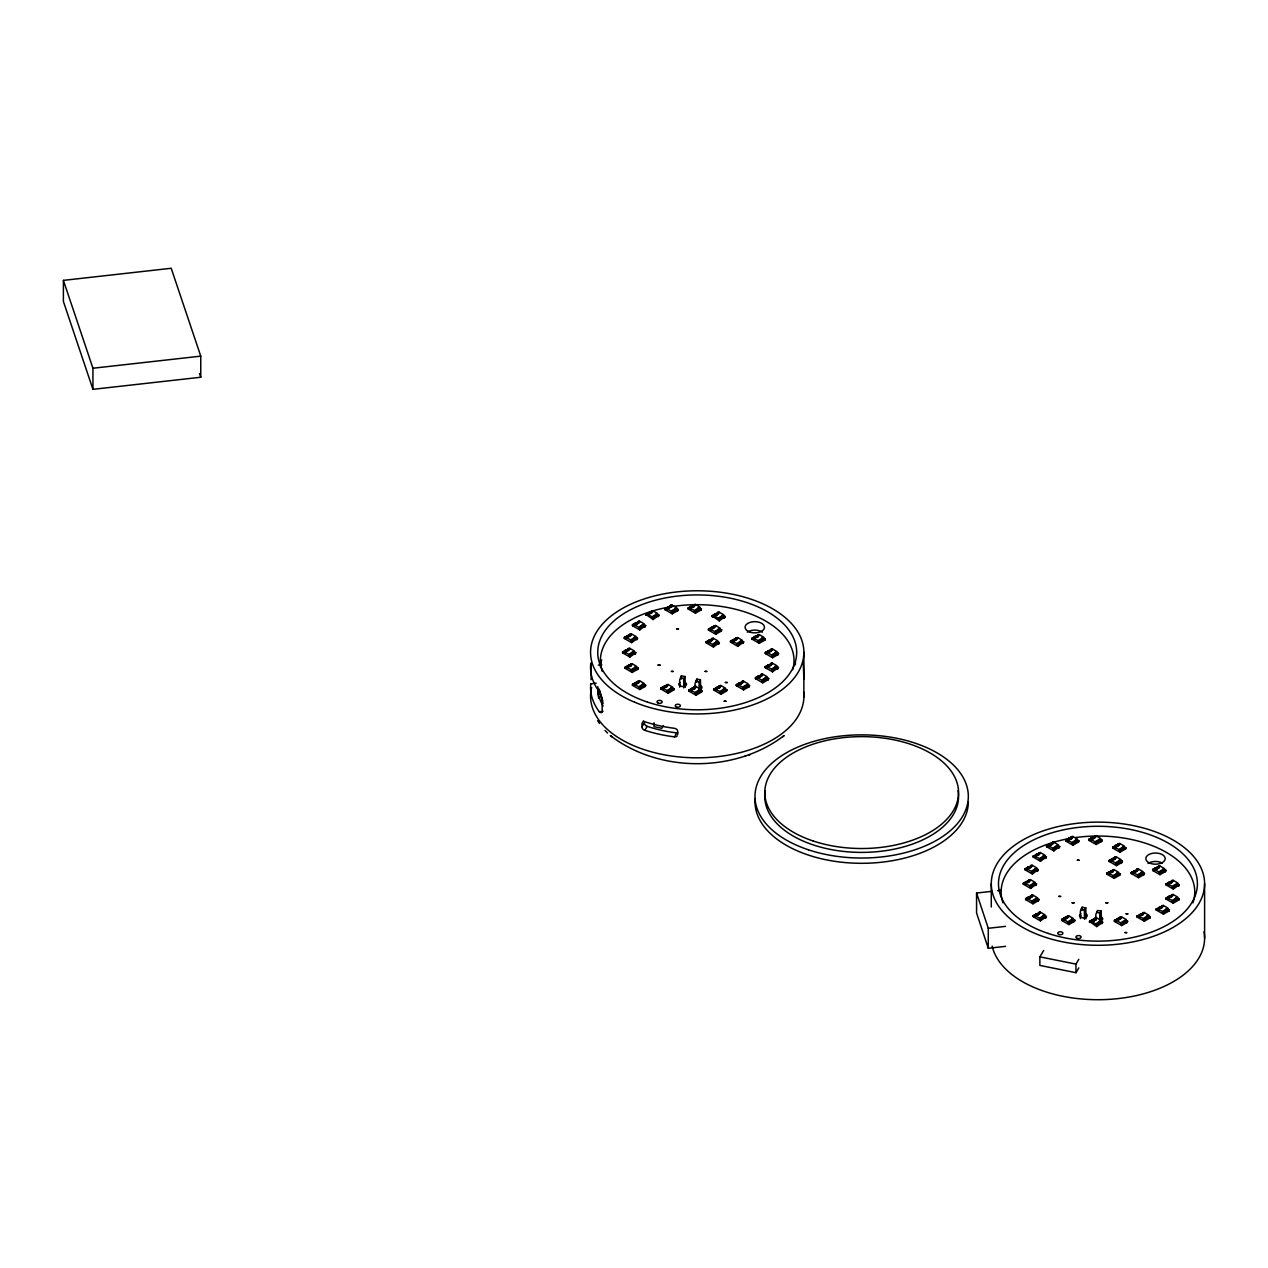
<?xml version="1.0" encoding="UTF-8"?>
<svg xmlns="http://www.w3.org/2000/svg" width="1268" height="1268" viewBox="0 0 1268 1268"><rect width="100%" height="100%" fill="white"/><g stroke="black" fill="none" stroke-linecap="round" stroke-linejoin="round"><path stroke-width="1.5" d="M795.321 664.828L795.48 662.641M803.864 697.083L803.88 652.354M803.801 677.381L803.754 679.299M625.092 650.944L622.889 651.609L625.599 652.481L625.33 650.326L625.076 651.99L623.301 652.893L625.615 651.229M627.359 636.821L627.343 638.073L624.633 637.218L627.074 635.918L627.359 636.821L625.045 638.486L624.332 637.471L624.332 638.422L631.638 642.638L637.582 638.264L636.267 637.519M627.406 666.35L625.203 667.016L627.914 667.887L627.644 665.732L627.391 667.396L625.631 668.299L627.945 666.635M635.49 624.094L635.458 625.346L632.748 624.49L635.189 623.19L633.16 625.758L634.951 623.808M635.49 683.706L635.458 684.958L632.748 684.102L635.189 682.802L633.16 685.37L634.951 683.436M648.82 613.712L648.804 614.964L646.094 614.108L648.534 612.809L647.235 615.091M663.909 687.399L663.893 688.651L661.183 687.779L663.608 686.495L662.324 688.778M665.652 609.686L667.951 609.274L667.681 607.118L667.428 608.783L665.652 609.686L667.967 608.022M691.171 607.34L691.155 608.608L688.445 607.737L690.886 606.437L688.857 609.005L690.759 607.53M691.219 689.126L689.015 689.792L691.726 690.664L691.456 688.492L691.203 690.172L692.265 688.064L694.515 688.239L694.658 686.638L696.037 687.414L690.093 690.584M708.622 640.895L706.419 641.56L709.129 642.432L708.86 640.277L708.606 641.941L706.847 642.844L709.161 641.18M711.475 628.452L711.459 629.705L708.749 628.833L711.189 627.549L709.161 630.117L710.952 628.167M712.648 616.708L714.93 616.311L714.661 614.14L714.407 615.82L712.648 616.708L714.962 615.043M716.166 688.112L713.963 688.793L716.674 689.649L716.404 687.494L716.151 689.174L714.375 690.061L716.705 688.397M733.522 640.499L733.506 641.766L730.796 640.895L733.221 639.595L733.522 640.499L731.208 642.163L730.495 641.164L730.495 642.115L737.802 646.331L743.745 641.957L742.43 641.196M739.323 684.038L739.307 685.306L736.597 684.435L739.022 683.135L737.009 685.703L738.8 683.769M754.967 638.739L754.698 636.584L754.967 638.739L752.257 637.883L754.46 637.218M757.931 676.732L755.728 677.397L758.438 678.269L758.169 676.113L757.915 677.778L756.156 678.681L758.47 677.017M765.92 667.681L768.218 667.269L767.933 665.114L767.679 666.778L765.92 667.681L768.234 666.017M766.015 653.559L768.313 653.147L768.028 650.991L767.79 652.655L766.015 653.559L768.329 651.895M1026.351 882.576L1026.319 883.828L1023.609 882.972L1026.05 881.672L1026.351 882.576L1024.021 884.24L1023.324 883.225L1023.324 884.176L1030.63 888.408L1036.558 884.018L1035.243 883.273M1028.079 868.184L1028.063 869.436L1025.352 868.564L1027.793 867.264L1028.079 868.184L1025.764 869.832L1025.051 868.834L1025.051 869.785L1032.358 874.001L1038.302 869.626L1036.986 868.865M1028.665 897.982L1028.649 899.234L1025.923 898.378L1028.364 897.078L1026.351 899.646L1028.142 897.696M1035.671 855.171L1033.468 855.837L1036.178 856.708L1035.908 854.537L1035.655 856.217L1033.895 857.105L1036.21 855.456M1035.671 914.783L1033.468 915.448L1036.178 916.32L1035.908 914.165L1035.655 915.829L1033.895 916.732L1036.21 915.068M1047.225 846.723L1049.524 846.327L1049.254 844.155L1049.001 845.835L1047.225 846.723L1049.555 845.059M1064.106 918.476L1061.902 919.141L1064.613 919.997L1064.343 917.842L1064.09 919.522L1062.315 920.41L1064.629 918.745M1066.372 841.033L1068.67 840.621L1068.401 838.465L1068.147 840.145L1066.372 841.033L1068.686 839.368M1091.891 838.703L1091.875 839.955L1089.164 839.099L1091.605 837.799L1089.577 840.367L1091.368 838.417M1092.477 920.758L1092.461 922.01L1089.735 921.154L1092.176 919.855L1090.892 922.153M1109.88 872.527L1109.865 873.779L1107.138 872.923L1109.579 871.623L1107.566 874.191L1109.468 872.701M1112.195 859.799L1112.179 861.051L1109.468 860.195L1111.909 858.896L1109.88 861.463L1111.782 859.973M1113.367 848.07L1115.666 847.658L1115.38 845.502L1115.127 847.167L1113.367 848.07L1115.681 846.406M1115.111 921.424L1117.393 921.012L1117.124 918.856L1116.87 920.52L1115.111 921.424L1117.425 919.76M1133.719 871.576L1131.516 872.257L1134.226 873.113L1133.957 870.957L1133.703 872.622L1131.928 873.525L1134.242 871.861M1139.52 915.116L1137.317 915.797L1140.027 916.653L1139.758 914.497L1139.504 916.162L1137.729 917.065L1140.043 915.401M1155.703 868.849L1155.687 870.102L1152.977 869.23L1155.417 867.946L1153.389 870.514C1156.511 870.086 1162.645 864.396 1158.08 867.566L1155.148 869.055L1156.21 867.502L1158.461 867.677L1158.619 866.076L1158.461 867.677M1156.876 910.028L1159.174 909.616L1158.889 907.46L1158.635 909.14L1156.876 910.028L1159.19 908.364M1166.639 899.028L1168.938 898.632L1168.668 896.46L1168.414 898.14L1166.639 899.028L1168.953 897.364M1166.734 884.905L1169.033 884.509L1168.763 882.338L1168.51 884.018L1166.734 884.905L1169.048 883.241M626.82 637.582L626.836 636.536M628.04 650.278L628.548 648.804L628.706 650.452L625.916 651.023L627.486 651.197L628.548 648.804L626.44 650.151M630.37 665.684L630.862 664.21L631.036 665.859L629.816 666.603L630.862 664.21L629.324 666.302M648.297 613.427L648.281 614.473L648.249 612.983L651.578 612.555L651.736 610.938L653.099 611.731L647.171 614.901M663.386 687.113L663.497 687.573M690.632 608.117L690.648 607.071M693.596 606.405L694.087 604.931L694.262 606.579L691.472 607.15L693.612 605.359L692.55 607.023M694.182 688.461L694.674 686.987L694.848 688.635L692.059 689.206L694.198 687.414L692.566 688.334M711.586 640.229L712.077 638.755L712.251 640.403L709.462 640.99L711.522 639.896C715.247 636.52 711.903 642.448 707.496 642.353M713.9 627.501L714.391 626.027L714.566 627.676L711.776 628.262L712.854 628.12M719.115 687.446L719.622 685.988L719.796 687.636L717.006 688.207L719.146 686.4L718.084 688.064M732.983 641.275L732.999 640.229M757.408 636.536L757.899 635.078L758.074 636.726L756.853 637.471L757.899 635.078L756.362 637.17M760.895 676.066L761.386 674.592L761.561 676.24L758.771 676.827L760.911 675.02L759.849 676.684M1025.812 882.29L1025.923 882.75M1027.555 867.898L1027.666 868.358M1038.635 854.505L1039.126 853.031L1039.3 854.68L1036.511 855.25L1037.589 855.123M1038.635 914.117L1039.126 912.643L1039.3 914.291L1036.511 914.878L1037.589 914.735M1051.965 844.123L1052.472 842.649L1052.646 844.298L1049.841 844.868L1051.41 845.043L1052.472 842.649L1051.965 844.123L1048.985 845.265L1049.016 846.438L1046.528 846.675L1050.062 843.727L1052.313 843.902L1052.456 842.301L1053.835 843.077L1047.891 846.247M1071.111 838.417L1071.619 836.959L1071.777 838.608L1068.987 839.178L1071.127 837.371L1069.51 838.306M1091.922 921.519L1091.954 920.473M1109.326 873.303L1109.357 872.241M1111.656 860.576L1111.671 859.514M1136.667 870.91L1137.158 869.436L1137.333 871.1L1136.112 871.829L1137.158 869.436L1136.667 870.91L1134.543 871.671L1136.699 870.323M1142.468 914.45L1142.959 912.992L1143.134 914.64L1140.344 915.211L1141.216 913.99C1144.243 912.485 1141.216 916.273 1139.472 915.607L1140.55 914.054L1142.801 914.244L1142.959 912.627L1144.322 913.42L1138.395 916.59M1155.164 869.61L1155.18 868.564M681.328 679.141L681.391 675.876L685.037 676.494L685.306 687.414M696.75 682.39L696.814 679.109L700.459 679.727L700.713 690.664M1082.048 910.503L1082.111 907.238L1085.773 907.84L1086.026 918.777M1081.049 915.924L1081.129 915.829M735.979 638.961L736.439 638.089L736.613 639.738L733.823 640.308L735.392 640.483L736.439 638.089L734.346 639.437M741.78 682.501L742.24 681.629L742.414 683.278L739.624 683.848L741.194 684.023L742.24 681.629L740.147 682.976M1028.808 881.038L1029.267 880.166L1029.442 881.815L1026.636 882.385L1029.267 880.166L1028.205 882.56M1094.363 837.165L1094.823 836.294L1094.981 837.942L1092.192 838.513L1093.761 838.687L1094.823 836.294L1092.715 837.625M591.094 679.696L591.237 663.196M625.599 652.481L625.203 651.403L622.588 651.879L622.588 652.83L625.092 652.608L625.045 650.484L628.373 650.056L628.532 648.455L629.895 649.248L623.967 652.402M629.229 636.805L630.275 634.048L631.638 634.84L625.71 638.01M638.248 622.937L638.39 621.32L636.837 623.935L634.919 624.3L635.997 622.746L638.248 622.937L638.39 621.32L639.769 622.112L633.826 625.283M638.248 682.549L638.39 680.932L636.837 683.547L634.919 683.912L635.997 682.358L638.248 682.549L638.39 680.932L639.769 681.724L633.826 684.894M666.667 686.226L666.825 684.625L665.256 687.224L663.338 687.605L664.416 686.051L666.667 686.226L666.825 684.625L668.188 685.417L662.197 688.619M711.919 640.007L712.061 638.406L711.919 640.007L708.59 640.435L708.622 642.559L706.133 642.781L706.133 641.83L708.875 641.291L708.59 640.435M711.982 627.105L710.904 628.659L711.982 627.105L714.233 627.28L714.391 625.679L715.754 626.471L709.763 629.673M714.391 614.314L714.676 615.17L711.934 616.66L714.423 616.422L714.391 614.314L717.72 613.886L717.862 612.285C722.031 613.046 713.298 617.785 711.934 615.709L719.241 620.876L725.185 616.502L723.854 615.741M742.081 682.881L742.24 681.265L740.67 683.88L738.753 684.245L739.83 682.707L742.081 682.881L742.24 681.265L743.603 682.057L737.659 685.227M757.899 635.664L757.899 634.713L756.33 637.329L757.899 634.713L759.263 635.506L753.335 638.676M771.087 650.738L771.245 649.121L769.676 651.736L767.758 652.101L768.836 650.547L771.087 650.738L771.245 649.121L772.608 649.913L766.617 653.115M767.663 665.288L767.964 666.128L765.206 666.667L765.206 667.618L767.711 667.396L767.663 665.288L770.992 664.844L771.15 663.243L772.513 664.036L766.569 667.19M1030.995 866.345L1030.995 865.41L1029.442 868.009L1030.995 865.41L1032.358 866.187L1026.383 869.404M1031.423 896.825L1031.581 895.208L1030.012 897.823L1028.094 898.188L1029.172 896.635L1031.423 896.825L1031.581 895.208L1032.945 896L1026.953 899.202M1035.639 854.711L1035.924 855.567L1033.182 856.106L1033.182 857.057L1035.671 856.819L1035.639 854.711L1038.967 854.283L1039.11 852.682L1040.489 853.459L1034.498 856.677M1035.639 914.339L1035.924 915.179L1033.182 915.718L1033.182 916.669L1035.671 916.447L1035.639 914.339L1038.967 913.895L1039.11 912.294L1040.489 913.087L1034.498 916.288M1094.649 837.546L1094.807 835.929L1093.254 838.544L1091.336 838.909L1092.398 837.355L1094.649 837.546L1094.807 835.929L1096.17 836.721L1090.242 839.891M1095.235 919.601L1095.393 917.984L1093.824 920.6L1091.907 920.964L1092.984 919.411L1095.235 919.601L1095.393 917.984C1099.625 918.761 1090.781 923.484 1089.45 921.408L1096.757 926.591L1102.7 922.201L1101.385 921.456M1114.952 858.642L1115.111 857.025L1113.558 859.641L1111.64 860.005L1112.702 858.452L1114.952 858.642L1115.111 857.025L1116.474 857.818L1110.546 860.988M1120.183 918.587L1120.326 916.986L1118.772 919.585L1116.854 919.966L1117.932 918.412L1120.183 918.587L1120.326 916.986L1121.705 917.778L1115.713 920.98M1161.948 907.206L1162.106 905.59L1160.537 908.205L1158.619 908.57L1159.697 907.016L1161.948 907.206L1162.106 905.59L1163.469 906.382L1157.525 909.552M1169.556 881.91L1168.478 883.447L1169.556 881.91L1171.806 882.084L1171.965 880.467L1173.328 881.26L1167.4 884.43M590.761 683.515L590.745 683.769A106.655 61.577 0 0 0 599.32 711.808L602.95 711.411M680.266 684.815L680.187 685.56M590.809 663.18L590.729 663.83A106.655 61.577 0 0 0 599.32 691.821M627.089 636.932L624.332 638.422L626.836 638.2L626.788 636.092L627.866 635.474L630.45 636.061L630.275 634.412L627.66 636.631L630.275 634.048L630.117 635.664L628.183 635.744M625.045 650.484L625.092 652.608L623.523 651.752L622.588 652.83L629.911 657.046L635.839 652.671L634.523 651.91M635.205 624.221L632.463 624.744L632.463 625.695L634.951 625.473L634.903 623.365M627.66 666.746L627.406 668.014L624.918 668.236L628.452 665.288L630.703 665.462L630.846 663.861L632.225 664.654L626.281 667.808M648.297 615.091L646.728 614.235L645.792 615.313L648.297 615.091L648.55 613.823L645.792 614.362L653.115 619.529L659.043 615.154L657.727 614.409M635.205 683.832L632.463 684.371L632.463 685.322L634.951 685.085L634.903 682.976M667.697 608.133L667.443 609.401L664.939 609.623L668.474 606.675L670.724 606.849L670.883 605.248L672.246 606.041L666.318 609.195M663.639 687.51L660.882 688.048L660.882 689L663.386 688.778L663.338 686.654M690.901 607.467L688.144 608.006L688.144 608.957L690.648 608.719L690.6 606.611L693.929 606.183L694.087 604.582L695.45 605.359L689.459 608.577M691.472 689.523L691.219 690.775L688.73 691.012L692.265 688.064M711.205 628.563L708.447 629.102L708.447 630.053L710.952 629.831L710.904 627.708M708.875 641.291L708.622 642.559L707.068 641.703L706.133 642.781L713.44 646.997L719.384 642.622L718.053 641.862M716.42 688.524L713.678 689.047L713.678 689.998L716.166 689.776L716.119 687.668L719.463 687.24L719.606 685.623L720.985 686.416L715.041 689.586M733.253 640.625L730.495 642.115L732.999 641.877L732.952 639.769L736.28 639.341L736.439 637.725L737.802 638.517L731.858 641.687M739.054 684.165L736.296 684.704L736.296 685.655L738.8 685.417L738.753 683.309M754.714 637.614L754.46 638.866L751.956 639.088L755.49 636.14L757.741 636.33M758.185 677.128L755.443 677.667L755.443 678.618L757.931 678.396L757.899 676.272L761.228 675.844L761.371 674.243L762.75 675.036L756.806 678.19M768.059 652.006L765.301 652.544L765.301 653.495L767.806 653.274L767.758 651.166M767.964 666.128L767.711 667.396L766.141 666.54L765.206 667.618L772.513 671.834L778.457 667.459L777.141 666.714M1027.809 868.295L1027.555 869.547L1025.051 869.785L1028.586 866.837L1030.836 867.011M1026.066 882.702L1023.324 884.176L1025.812 883.955L1025.764 881.846L1029.109 881.418L1029.251 879.802L1030.63 880.594L1024.687 883.764M1035.924 855.567L1035.671 856.819L1034.117 855.979L1033.182 857.057L1040.489 861.273L1046.433 856.899L1045.101 856.138M1028.396 898.109L1025.638 898.647L1025.638 899.583L1028.142 899.361L1028.094 897.253M1049.27 845.185L1049.016 846.438L1047.447 845.597L1046.528 846.675L1053.835 850.891L1059.763 846.517L1058.447 845.756M1035.924 915.179L1035.671 916.447L1034.117 915.591L1033.182 916.669L1040.489 920.885L1046.433 916.51L1045.101 915.765M1068.417 839.495L1068.163 840.747L1065.659 840.969L1069.193 838.021L1071.444 838.211L1071.603 836.595L1072.966 837.387L1066.99 840.589M1064.359 918.872L1064.106 920.124L1061.601 920.362L1065.136 917.398L1067.719 917.984L1067.545 916.336L1064.93 918.555L1066.499 918.729L1067.545 915.971L1068.908 916.764L1062.98 919.934M1091.621 838.814L1088.863 839.353L1088.863 840.304L1091.368 840.082L1091.32 837.974M1092.208 920.885L1089.45 922.359L1091.954 922.137L1091.907 920.029M1111.925 859.926L1109.167 860.465L1109.167 861.4L1111.671 861.178L1111.624 859.07M1109.611 872.653L1106.853 873.192L1106.853 874.127L1109.357 873.906L1109.31 871.798L1112.638 871.37L1112.797 869.753L1114.16 870.545L1108.169 873.747M1115.412 846.533L1115.158 847.785L1112.654 848.007L1116.189 845.059L1118.439 845.249L1118.598 843.632L1119.961 844.425L1114.017 847.595M1117.14 919.871L1114.398 920.41L1114.398 921.36L1116.886 921.139L1116.854 919.015M1132.53 873.081L1138.521 869.88L1137.158 869.087L1137 870.704L1133.671 871.132L1133.719 873.24L1131.215 873.462L1131.215 872.511L1133.972 871.972L1134.226 873.113M1139.774 915.512L1137.016 916.051L1137.016 917.002L1139.52 916.78L1139.472 914.672M1155.433 868.96L1152.675 869.499L1152.675 870.45L1155.18 870.228L1155.132 868.105M1158.92 908.49L1156.162 909.029L1156.162 909.964L1158.667 909.742L1158.619 907.634M1168.779 883.368L1166.021 883.907L1166.021 884.858L1168.525 884.62L1168.478 882.512M1168.684 897.49L1168.43 898.743L1165.926 898.98L1169.461 896.016L1171.711 896.207L1171.87 894.59L1173.233 895.382L1167.242 898.584M627.391 667.396L628.452 665.288M667.428 608.783L668.474 606.675M708.606 641.941L709.129 642.432M714.407 615.82L711.934 615.709M716.151 689.174L716.674 689.649M757.915 677.778L758.438 678.269M1035.655 856.217L1036.178 856.708M1049.001 845.835L1050.062 843.727M1035.655 915.829L1036.178 916.32M1064.09 919.522L1065.136 917.398M1139.504 916.162L1140.027 916.653M628.373 650.056L628.532 648.455L626.978 651.055M714.233 627.28L714.391 625.679L712.822 628.278M717.72 613.886L717.862 612.285L716.309 614.885L714.391 615.249L715.469 613.712M770.992 664.844L771.15 663.243L769.581 665.843L767.663 666.223L768.741 664.67M1038.967 854.283L1039.11 852.682L1037.557 855.282M1038.967 913.895L1039.11 912.294L1037.557 914.894M1171.806 882.084L1171.965 880.467L1170.396 883.083M637.582 638.264L635.918 639.579M635.839 652.671L634.174 653.971M645.697 625.536L640.261 628.12C635.236 630.402 643.684 622.857 645.697 625.536L639.769 629.911L632.463 625.695L633.382 624.617L634.951 625.473M636.837 667.317L638.169 668.077L637.82 669.219L632.225 672.452L624.918 668.236L625.853 667.158L627.406 668.014L627.375 665.89M659.043 615.154L657.379 616.47M644.382 684.403L645.697 685.164L645.364 686.305L639.769 689.538L632.463 685.322L633.382 684.245L634.951 685.085M676.874 608.719L678.19 609.464L677.841 610.605L672.246 613.839L664.939 609.623L665.874 608.545L667.443 609.401L667.396 607.277M672.817 688.096L674.132 688.841L673.784 689.982L668.188 693.216L660.882 689L661.817 687.922L663.386 688.778M700.079 608.038L701.394 608.798L701.045 609.94L695.45 613.173L688.144 608.957L689.079 607.879L690.648 608.719M700.649 690.093L701.981 690.854L701.632 691.995L696.037 695.229L688.73 691.012L689.665 689.935L691.219 690.775L691.187 688.667M725.185 616.502L723.505 617.801M720.382 629.15L721.698 629.895L721.349 631.036L715.754 634.269L708.447 630.053L709.383 628.976L710.952 629.831M719.384 642.622L717.704 643.922M725.597 689.095L726.913 689.84L726.58 690.997L720.985 694.23L713.678 689.998L714.597 688.92L716.166 689.776M743.745 641.957L742.081 643.256M738.8 685.417L737.231 684.577L736.296 685.655L743.603 689.871L749.198 686.638L749.546 685.497L748.231 684.736M763.891 638.184L765.206 638.945L764.858 640.086L759.263 643.32L751.956 639.088L752.891 638.01L754.46 638.866L754.412 636.758M767.362 677.698L768.693 678.459L768.345 679.6L762.75 682.834L755.443 678.618L756.378 677.54L757.931 678.396M777.236 652.592L778.552 653.337L778.203 654.494L772.608 657.712L765.301 653.495L766.237 652.418L767.806 653.274M778.457 667.459L776.793 668.759M1038.302 869.626L1036.638 870.926M1036.558 884.018L1034.894 885.333M1046.433 856.899L1044.753 858.198M1037.573 898.679L1038.888 899.424L1038.54 900.581L1032.945 903.815L1025.638 899.583L1026.573 898.505L1028.142 899.361M1059.763 846.517L1058.098 847.816M1046.433 916.51L1044.753 917.81M1077.594 840.066L1078.909 840.827L1078.561 841.968L1072.966 845.201L1065.659 840.969L1066.594 839.907L1068.163 840.747L1068.116 838.639M1073.536 919.443L1074.852 920.203L1074.503 921.345L1068.908 924.578L1061.601 920.362L1062.536 919.284L1064.106 920.124L1064.058 918.016M1091.368 840.082L1089.798 839.226L1088.863 840.304L1096.17 844.52L1101.765 841.302L1102.114 840.145L1100.798 839.4M1102.7 922.201L1101.036 923.516M1124.589 847.103L1125.905 847.848L1125.556 849.005L1119.961 852.223L1112.654 848.007L1113.589 846.929L1115.158 847.785L1115.111 845.677M1121.102 860.496L1122.418 861.241L1122.069 862.399L1116.474 865.632L1109.167 861.4L1110.102 860.322L1111.671 861.178M1118.788 873.224L1120.104 873.969L1119.755 875.126L1114.16 878.359L1106.853 874.127L1107.788 873.05L1109.357 873.906M1116.886 921.139L1115.333 920.283L1114.398 921.36L1121.705 925.577L1127.3 922.343L1127.648 921.202L1126.317 920.441M1143.15 872.558L1144.465 873.303L1144.116 874.46L1138.521 877.678L1131.215 873.462L1132.15 872.384L1133.719 873.24L1133.671 871.132M1148.951 916.098L1150.266 916.843L1149.918 918L1144.322 921.218L1137.016 917.002L1137.951 915.924L1139.52 916.78M1164.61 869.547L1165.926 870.292L1165.577 871.433L1159.982 874.666L1152.675 870.45L1153.611 869.372L1155.18 870.228M1168.097 909.061L1169.413 909.806L1169.064 910.963L1163.469 914.196L1156.162 909.964L1157.098 908.887L1158.667 909.742M1168.525 884.62L1166.956 883.78L1166.021 884.858L1173.328 889.074L1179.272 884.699C1177.053 881.815 1168.969 889.692 1173.819 887.267L1179.272 884.699M1177.861 898.061L1179.177 898.822L1178.828 899.963L1173.233 903.196L1165.926 898.98L1166.861 897.903L1168.43 898.743L1168.383 896.635M629.942 635.49L630.275 634.412L630.45 636.061M681.391 675.876L679.68 679.917L679.68 687.177M696.814 679.109L695.102 683.151L695.102 688.603M1082.111 907.238L1080.399 911.264L1080.399 918.539M1101.448 922.01L1101.179 911.09L1097.533 910.472L1095.821 914.513L1095.821 919.966M624.918 638.137L625.267 637.344L626.836 638.2M731.081 641.814L731.43 641.037L732.999 641.877M1025.638 869.483L1025.986 868.707L1027.555 869.547L1027.508 867.439M1023.91 883.891L1024.243 883.099L1025.812 883.955M1090.036 922.074L1090.385 921.281L1091.954 922.137M644.033 626.852L644.556 625.806L645.364 626.693L642.274 624.522M636.488 669.377L638.169 668.077M676.526 610.764L678.19 609.464M644.033 686.464L645.697 685.164M699.73 610.098L701.394 608.798M672.468 690.141L674.132 688.841M720.034 631.195L721.698 629.895M700.301 692.154L701.981 690.854M725.248 691.155L726.913 689.84M763.542 640.245L765.206 638.945M747.882 686.796L749.546 685.497M776.888 654.637L778.552 653.337M767.013 679.759L768.693 678.459M1037.224 900.74L1038.888 899.424M1077.245 842.126L1078.909 840.827M1100.45 841.461L1102.114 840.145M1073.188 921.503L1074.852 920.203M1124.24 849.164L1125.905 847.848M1120.754 862.557L1122.418 861.241M1118.439 875.285L1120.104 873.969M1142.801 874.619L1144.465 873.303M1125.968 922.502L1127.648 921.202M1164.262 871.591L1165.926 870.292M1148.602 918.159L1150.266 916.843M1177.607 885.999L1178.115 884.953L1178.923 885.841M1167.749 911.121L1169.413 909.806M1177.512 900.121L1179.177 898.822M650.69 613.68L651.752 611.303L649.121 613.522L651.245 612.761L651.752 611.303L651.91 612.951L649.644 612.634M693.041 607.324L694.087 604.931L694.262 606.579M716.832 615.028L717.878 612.634L715.263 614.853L716.119 613.633M713.345 628.421L714.391 626.027L712.299 627.375M711.031 641.148L712.077 638.755L709.969 640.102M693.628 689.38L694.674 686.987L694.214 687.858A3.867 2.235 0 0 1 695.641 685.766M718.56 688.381L719.622 685.988L719.796 687.636M770.199 651.863L771.245 649.47L768.63 651.704L769.486 650.484M760.34 676.985L761.386 674.592L761.561 676.24M770.104 665.985L771.15 663.592L768.535 665.827L769.391 664.606M1029.949 868.152L1031.011 865.759L1028.38 867.978L1030.504 867.233L1031.011 865.759L1031.169 867.407L1028.903 867.106M1038.08 855.425L1039.126 853.031L1037.018 854.378M1070.557 839.353L1071.619 836.959L1071.777 838.608M1038.08 915.036L1039.126 912.643L1037.018 913.99M1114.065 859.783L1115.127 857.39L1112.496 859.609L1113.367 858.388M1141.913 915.369L1142.959 912.992L1143.134 914.64M1170.824 897.348L1171.87 894.954L1169.255 897.173L1171.378 896.428L1171.87 894.954L1172.044 896.603L1169.778 896.302M636.298 623.016L635.791 623.904L637.344 624.078L638.406 621.685L636.298 623.016L638.581 623.333L638.406 621.685L638.581 623.333M628.754 665.557L628.246 666.429L630.386 664.638L631.036 665.859L629.102 665.224M668.791 606.944L668.268 607.832L669.837 607.99L670.883 605.597L668.791 606.944L671.057 607.245L670.883 605.597L670.392 607.071L668.268 607.832L669.139 606.611M636.298 682.644L635.791 683.515L637.344 683.69L638.406 681.296L636.298 682.644L638.581 682.945L638.406 681.296L638.581 682.945M664.717 686.321L664.21 687.208L665.779 687.367L666.825 684.974L664.717 686.321L667 686.622L666.825 684.974L667 686.622M756.156 636.076L755.284 637.297L757.44 635.95M1029.473 896.904L1028.966 897.792L1030.535 897.966L1031.581 895.573L1029.473 896.904L1031.756 897.221L1031.581 895.573L1031.756 897.221M1116.49 845.328L1115.983 846.216L1117.552 846.39L1118.598 843.997L1116.49 845.328L1118.772 845.645L1118.598 843.997L1118.107 845.455L1115.983 846.216L1116.839 844.995M1110.689 871.465L1110.182 872.336L1111.751 872.511L1112.797 870.117L1110.689 871.465L1112.971 871.766L1112.797 870.117L1112.971 871.766M1093.285 919.68L1092.778 920.568L1094.347 920.742L1095.393 918.349L1093.285 919.68L1095.568 919.997L1095.393 918.349L1095.568 919.997M1118.233 918.682L1117.726 919.569L1119.295 919.728L1120.341 917.335L1118.233 918.682L1120.516 918.983L1120.341 917.335L1120.516 918.983M1156.527 867.772L1156.004 868.659L1157.573 868.818L1158.635 866.424L1156.527 867.772L1158.793 868.073L1158.635 866.424L1158.793 868.073M1169.873 882.179L1169.35 883.051L1170.919 883.225L1171.965 880.832L1169.873 882.179L1172.139 882.48L1171.965 880.832L1171.474 882.306L1169.35 883.051L1170.221 881.831M1159.998 907.302L1159.491 908.173L1161.06 908.348L1162.106 905.954L1159.998 907.302L1162.28 907.603L1162.106 905.954L1162.28 907.603M643.589 720.763L641.973 723.442L641.973 726.738L644.398 722.728M641.973 727.23A3.265 2.377 45.8 0 0 644.81 730.368L647.219 726.358A99.459 57.425 0 0 0 676.874 732.92A3.249 2.615 16.9 0 0 677.73 732.888M644.81 730.336A106.655 61.577 0 0 0 674.481 736.866L676.874 732.92M1078.814 967.912L1075.946 972.683L1039.855 965.408L1039.855 956.849L1043.691 950.493M1075.946 972.683L1075.946 964.108L1078.814 959.337M683.785 687.906L683.642 678.649L685.037 676.494M699.175 689.301L699.064 681.899L700.459 679.727M1084.505 919.268L1084.362 910.012L1085.773 907.84M1099.895 920.647L1099.784 913.245L1101.179 911.09M663.418 725.692L661.737 728.276L654.034 726.675L654.034 722.776M634.919 624.3L635.997 622.746M628.706 636.663L626.788 637.027L627.866 635.474M651.578 612.555L648.265 613.918L649.327 612.365M625.061 651.435L626.123 649.882M634.919 683.912L635.997 682.358M692.518 607.182L694.087 604.582L693.929 606.183L690.6 607.546L691.678 606.009M663.338 687.605L664.416 686.051M708.59 641.386L709.668 639.833M736.439 638.676L736.439 637.725L734.869 640.34L732.952 640.705L734.029 639.167M717.212 687.05L716.135 688.603L716.119 687.668M754.428 637.693L755.49 636.14M738.753 684.245L739.83 682.707M767.758 652.101L768.836 650.547M759.817 676.843L761.371 674.243L761.228 675.844L757.899 677.223L758.977 675.67M1035.639 855.646L1036.717 854.109M1027.524 868.374L1028.586 866.837M1026.858 881.228L1025.78 882.782L1025.764 881.846M1069.193 838.021L1068.131 839.575L1071.444 838.211L1071.603 836.595L1070.049 839.21M1028.094 898.188L1029.172 896.635M1035.639 915.274L1036.717 913.721M1091.336 838.909L1092.398 837.355M1115.111 846.612L1116.189 845.059M1111.64 860.005L1112.702 858.452M1112.797 870.704L1112.797 869.753L1111.228 872.368L1109.31 872.733L1110.388 871.179M1091.907 920.964L1092.984 919.411M1133.671 872.067L1134.749 870.514M1116.854 919.966L1117.932 918.412M1155.148 869.055L1156.21 867.502M1139.472 915.607L1140.55 914.054M1158.619 908.57L1159.697 907.016M1168.383 897.57L1169.461 896.016M636.647 622.683L635.791 623.904L636.869 623.761M627.66 636.631L628.532 635.411M649.121 613.522L649.993 612.301M626.788 649.818L625.916 651.023L626.994 650.896M636.647 682.295L635.791 683.515L636.869 683.389M665.066 685.988L664.21 687.208L665.288 687.066M711.776 628.262L712.648 627.042M709.462 640.99L710.318 639.769M692.059 689.206L692.914 688.001M734.679 639.088L733.823 640.308L734.901 640.181M740.48 682.628L739.624 683.848L740.702 683.721M1036.511 855.25L1037.367 854.046M1028.38 867.978L1029.251 866.773M1052.012 843.521L1049.841 844.868L1052.313 843.902L1052.456 842.301L1050.903 844.9M1068.987 839.178L1069.859 837.958M1029.822 896.571L1028.966 897.792L1030.044 897.649M1036.511 914.878L1037.367 913.657M1093.064 837.292L1092.192 838.513L1093.27 838.37M1065.802 917.335L1064.93 918.555L1067.054 917.81L1067.545 916.336L1065.976 918.587L1067.545 915.971L1067.387 917.588L1065.453 917.683M1111.037 871.116L1110.182 872.336L1111.259 872.21M1093.634 919.348L1092.778 920.568L1093.856 920.425M1134.543 871.671L1135.415 870.45M1118.582 918.349L1117.726 919.569L1118.804 919.427M1156.876 867.439L1156.004 868.659L1157.082 868.517M1160.347 906.953L1159.491 908.173L1160.569 908.046M1169.255 897.173L1170.126 895.953M650.183 613.553L651.736 610.938L651.736 611.889M1027.698 882.417L1029.251 879.802L1029.251 880.753M1170.301 897.205L1171.87 894.59L1171.87 895.541M782.752 736.692L784.147 735.535C735.377 773.084 659.059 773.084 610.288 735.535L611.683 736.692M657.727 614.584C655.366 614.742 649.343 619.513 653.606 617.738L657.886 615.424L658.694 616.311L655.619 614.124M636.219 637.741C633.683 637.947 627.818 642.702 632.13 640.847L636.425 638.533L637.233 639.421L634.159 637.249M676.827 608.941C674.386 609.147 668.299 613.855 672.737 612.048L677.033 609.718L677.841 610.605L674.766 608.434M634.523 652.101C631.829 652.418 626.059 657.078 630.402 655.255L634.682 652.925L635.49 653.812L632.415 651.641M700.079 608.228C697.337 608.513 691.662 613.236 695.942 611.366L700.237 609.052L701.045 609.94L697.971 607.768M636.79 667.554C634.523 667.618 628.31 672.484 632.716 670.661L637.011 668.331L637.82 669.219L634.745 667.047M723.854 615.931C721.127 616.216 715.453 620.94 719.733 619.069L724.028 616.755L724.836 617.643L721.761 615.471M644.382 684.593C641.64 684.942 635.997 689.57 640.261 687.731L644.556 685.417L645.364 686.305L642.274 684.134M720.382 629.324C717.91 629.641 711.919 634.174 716.246 632.478L720.541 630.148L721.349 631.036L718.274 628.865M718.005 642.099C715.675 642.29 709.557 646.965 713.932 645.206L718.227 642.876L719.035 643.764L715.96 641.592M672.753 688.318C670.566 688.365 664.305 693.216 668.68 691.425L672.975 689.095L673.784 689.982L670.709 687.811M742.366 641.418C739.91 641.624 733.887 646.363 738.293 644.524L742.588 642.21L743.397 643.098L740.322 640.926M763.891 638.375C761.196 638.692 755.395 643.336 759.754 641.513L764.049 639.199L764.858 640.086L761.783 637.915M700.602 690.331C698.177 690.521 692.043 695.244 696.528 693.438L700.824 691.108L701.632 691.995L698.557 689.824M725.55 689.316C723.22 689.523 717.086 694.198 721.476 692.423L725.771 690.109L726.58 690.997L723.489 688.825M777.173 652.814C774.986 652.877 768.725 657.712 773.1 655.921L777.395 653.606L778.203 654.494L775.128 652.307M748.231 684.926C745.489 685.211 739.815 689.935 744.094 688.064L748.389 685.75L749.198 686.638M777.078 666.936C774.574 667.095 768.662 671.929 773.005 670.043L777.3 667.713L778.108 668.616L775.033 666.429M767.314 677.936C764.953 678.111 758.914 682.834 763.241 681.043L767.536 678.713L768.345 679.6L765.27 677.429M1058.4 845.978C1056.07 846.184 1049.936 850.86 1054.326 849.085L1058.621 846.77L1059.43 847.658L1056.339 845.487M1077.546 840.288C1075.343 840.351 1069.082 845.201 1073.473 843.394L1077.752 841.08L1078.561 841.968L1075.486 839.796M1035.195 883.495C1032.929 883.733 1026.652 888.313 1031.122 886.601L1035.417 884.287L1036.225 885.175L1033.135 883.004M1124.526 847.325C1122.164 847.5 1116.125 852.223 1120.452 850.432L1124.748 848.118L1125.556 849.005L1122.481 846.834M1045.054 915.987C1042.819 916.178 1036.542 920.806 1040.98 919.094L1045.276 916.764L1046.084 917.667L1043.009 915.48M1121.102 860.687C1118.439 861.035 1112.575 865.616 1116.981 863.825L1121.261 861.511L1122.069 862.399L1118.994 860.227M1118.788 873.414C1116.379 873.604 1110.34 878.328 1114.651 876.553L1118.947 874.238L1119.755 875.126L1116.68 872.955M1143.086 872.78C1140.899 872.844 1134.638 877.678 1139.013 875.887L1143.308 873.573L1144.116 874.46L1141.042 872.273M1164.563 869.769C1162.185 869.943 1156.162 874.666 1160.489 872.875L1164.769 870.545L1165.577 871.433L1162.502 869.262M1101.321 921.678C1098.96 921.852 1092.921 926.575 1097.248 924.784L1101.543 922.47L1102.352 923.358L1099.277 921.186M1126.269 920.679C1124.082 920.726 1117.821 925.577 1122.196 923.786L1126.491 921.456L1127.3 922.343M1148.887 916.32C1146.526 916.495 1140.487 921.218 1144.814 919.427L1149.109 917.113L1149.918 918L1146.843 915.813M1177.798 898.283C1175.436 898.457 1169.397 903.196 1173.724 901.389L1178.02 899.075L1178.828 899.963L1175.753 897.792M1168.097 909.251C1165.387 909.552 1159.634 914.228 1163.961 912.389L1168.256 910.075L1169.064 910.963L1165.989 908.791M1045.054 856.375C1042.803 856.455 1036.527 861.273 1040.98 859.482L1045.276 857.152L1046.084 858.04L1043.009 855.868M1036.986 869.055C1034.514 869.372 1028.522 873.906 1032.865 872.194L1037.145 869.88L1037.953 870.767L1034.878 868.596M1100.751 839.622C1098.373 839.796 1092.35 844.52 1096.677 842.729L1100.957 840.415L1101.765 841.302M1037.509 898.901C1035.322 898.964 1029.061 903.815 1033.436 902.008L1037.731 899.694L1038.54 900.581L1035.465 898.41M1073.473 919.665C1070.969 919.823 1065.057 924.657 1069.399 922.771L1073.695 920.457L1074.503 921.345L1071.428 919.173M694.515 688.239L693.105 689.237L694.658 686.638L694.658 687.573M754.983 637.487L753.398 638.882M691.757 689.412L689.443 691.06L688.73 690.061M667.443 607.737L665.24 608.402L667.951 609.274M714.423 614.774L712.22 615.44L714.93 616.311M767.806 651.609L765.603 652.291L768.313 653.147M767.711 665.732L765.507 666.413L768.218 667.269M1049.016 844.789L1046.813 845.455L1049.524 846.327M1068.163 839.099L1065.96 839.765L1068.67 840.621M1115.158 846.121L1112.939 846.802L1115.666 847.658M1168.525 882.972L1166.322 883.637L1169.033 884.509M1116.886 919.474L1114.683 920.14L1117.393 921.012M1168.43 897.094L1166.227 897.76L1168.938 898.632M1158.667 908.078L1156.448 908.76L1159.174 909.616M744.744 756.394L745.711 756.077M749.039 754.983L750.101 754.634M715.77 613.981L718.053 614.283L717.878 612.634L718.053 614.283M755.807 636.425L758.074 636.726M769.153 650.817L771.419 651.134L771.245 649.47L771.419 651.134M769.042 664.939L771.324 665.24L771.15 663.592L771.324 665.24M1113.019 858.737L1115.285 859.038L1115.127 857.39L1115.285 859.038M1135.066 870.783L1137.333 871.1M624.332 637.471L625.267 637.344M730.495 641.164L731.43 641.037M1025.051 868.834L1025.986 868.707M1023.324 883.225L1024.243 883.099M1089.45 921.408L1090.385 921.281M63.4 280.371L171.212 268.277L200.756 356.149L200.756 377.246L92.944 389.339L63.4 301.467L63.4 280.371L92.944 368.243L92.944 389.339M92.944 368.243L200.756 356.149M590.729 683.817L596.214 683.214M1005.508 946.356L988.279 948.274L976.566 913.023L976.566 893.037L991.877 891.341M997.615 890.707L1001.435 890.279M976.566 893.037L988.279 928.287L1005.508 926.369M598.306 665.066L601.856 664.844M1039.855 956.849L1075.946 964.108M695.926 680.821L699.064 681.899M680.504 677.587L683.642 678.649M1096.646 912.183L1099.784 913.245M1081.224 908.934L1084.362 910.012M751.956 638.153L753.335 638.929M1152.675 869.499L1154.007 870.26M1112.654 847.056L1114.017 847.848M688.144 608.006L689.523 608.798M765.301 652.544L766.617 653.305M1088.863 839.353L1090.242 840.145M1166.021 883.907L1167.4 884.699M1131.215 872.511L1132.53 873.272M708.447 629.102L709.763 629.863M1109.167 860.465L1110.546 861.241M664.939 608.672L666.318 609.464M765.206 666.667L766.569 667.459M1065.659 840.034L1066.99 840.779M1165.926 898.029L1167.242 898.774M706.133 641.83L707.449 642.591M1106.853 873.192L1108.169 873.937M645.792 614.362L647.171 615.154M755.443 677.667L756.806 678.459M1046.528 845.724L1047.843 846.469M1156.162 909.029L1157.525 909.806M632.463 624.744L633.826 625.536M736.296 684.704L737.659 685.497M1033.182 856.106L1034.498 856.851M1137.016 916.051L1138.331 916.812M713.678 689.047L715.041 689.84M1114.398 920.41L1115.713 921.154M622.588 651.879L623.967 652.671M624.918 667.285L626.281 668.077M660.882 688.048L662.197 688.809M1025.638 898.647L1026.953 899.392M1061.601 919.411L1062.917 920.156M632.463 684.371L633.826 685.164M1033.182 915.718L1034.498 916.479M605.01 730.463L607.53 733.047M597.64 720.684L599.51 723.489M1064.217 918.935L1064.613 919.997M691.345 689.586L691.726 690.664M627.533 666.809L627.914 667.887M199.488 373.505L200.756 377.246M1178.115 884.953L1178.511 886.173M1178.02 899.075L1178.416 900.296M1164.769 870.545L1165.181 871.766M1168.256 910.075L1168.652 911.296M1143.308 873.573L1143.704 874.793M1149.109 917.113L1149.505 918.333M1124.748 848.118L1125.144 849.338M1121.261 861.511L1121.673 862.731M1118.947 874.238L1119.343 875.459M1100.957 840.415L1101.369 841.635M1126.491 921.456L1126.887 922.676M1077.752 841.08L1078.165 842.301M1101.543 922.47L1101.94 923.69M1058.621 846.77L1059.018 847.991M1073.695 920.457L1074.091 921.678M1045.276 857.152L1045.672 858.373M1037.145 869.88L1037.557 871.1M1035.417 884.287L1035.813 885.508M1045.276 916.764L1045.672 917.984M1037.731 899.694L1038.127 900.914M777.395 653.606L777.791 654.811M777.3 667.713L777.696 668.933M764.049 639.199L764.446 640.419M767.536 678.713L767.933 679.933M742.588 642.21L742.985 643.431M748.389 685.75L748.786 686.971M724.028 616.755L724.424 617.976M720.541 630.148L720.937 631.369M718.227 642.876L718.623 644.096M700.237 609.052L700.633 610.273M725.771 690.109L726.168 691.329M677.033 609.718L677.429 610.938M700.824 691.108L701.22 692.328M657.886 615.424L658.298 616.644M672.975 689.095L673.371 690.315M644.556 625.806L644.952 627.026M636.425 638.533L636.821 639.754M634.682 652.925L635.094 654.145M644.556 685.417L644.952 686.638M637.011 668.331L637.408 669.552M599.463 689.824L602.76 700.776M598.607 688.429L603.14 703.471M803.278 662.53L803.801 677.175M1109.31 871.798L1109.31 872.733M1048.969 844.33L1048.985 845.265M757.899 676.272L757.899 677.223M732.952 639.769L732.952 640.705M690.6 606.611L690.6 607.546M648.249 612.983L648.265 613.918M626.788 636.092L626.788 637.027M1204.6 883.701A106.655 61.577 0 0 1 1044.61 937.036A106.655 61.577 0 0 1 1044.61 830.381A106.655 61.577 0 0 1 1204.6 883.701L1204.6 938.13M1173.328 888.123L1173.328 889.074M1173.233 902.245L1173.233 903.196M1163.469 913.245L1163.469 914.196M1159.982 873.715L1159.982 874.666M1144.322 920.283L1144.322 921.218M1138.521 876.743L1138.521 877.678M1121.705 924.626L1121.705 925.577M1119.961 851.288L1119.961 852.223M1116.474 864.681L1116.474 865.632M1114.16 877.408L1114.16 878.359M1096.757 925.64L1096.757 926.591M1096.17 843.585L1096.17 844.52M1072.966 844.25L1072.966 845.201M1068.908 923.627L1068.908 924.578M1053.835 849.94L1053.835 850.891M1040.489 860.322L1040.489 861.273M1040.489 919.934L1040.489 920.885M1032.945 902.864L1032.945 903.815M1032.358 873.05L1032.358 874.001M1030.63 887.457L1030.63 888.408M991.275 883.701L991.275 907.032M988.279 928.287L988.279 948.274M772.608 656.761L772.608 657.712M772.513 670.883L772.513 671.834M762.75 681.883L762.75 682.834M759.263 642.369L759.263 643.32M743.603 688.92L743.603 689.871M737.802 645.38L737.802 646.331M720.985 693.279L720.985 694.23M719.241 619.925L719.241 620.876M715.754 633.318L715.754 634.269M713.44 646.046L713.44 646.997M696.037 694.278L696.037 695.229M695.45 612.222L695.45 613.173M677.683 731.303L677.683 734.616M672.246 612.888L672.246 613.839M668.188 692.265L668.188 693.216M653.115 618.594L653.115 619.529M639.769 628.976L639.769 629.911M639.769 688.587L639.769 689.538M632.225 671.501L632.225 672.452M631.638 641.703L631.638 642.638M629.911 656.095L629.911 657.046M602.157 710.017L602.157 700.586A6.562 1.886 73 0 0 599.336 692.376M747.28 632.146A9.684 5.595 0 0 1 762.306 632.177M803.611 691.837A106.655 61.577 0 0 1 693.406 757.773A106.655 61.577 0 0 1 591.649 687.462M598.75 698.208A99.459 57.425 0 0 1 597.783 691.393M600.446 712.6A6.562 2.425 73.6 0 1 599.336 711.617M602.459 710.429A6.562 2.425 73.6 0 1 601.492 712.695M603.156 706.038A99.459 57.425 0 0 1 597.767 686.574M677.207 735.915A3.249 2.599 17.9 0 1 674.481 736.851M644.255 721.619A3.265 2.282 46.4 0 1 644.81 721.761A106.655 61.577 0 0 0 674.481 728.308A3.249 2.536 19.9 0 1 677.556 730.622M647.219 726.374A3.265 2.362 46.8 0 1 644.398 723.22M968.324 801.725A106.655 61.577 0 0 1 858.896 863.286A106.655 61.577 0 0 1 755.142 798.539M958.037 790.661A96.891 55.95 0 0 1 861.654 852.397A96.891 55.95 0 0 1 765.286 790.661M1075.343 837.577A96.812 55.903 0 0 1 1192.903 902.832M1002.988 902.832A96.812 55.903 0 0 1 1069.827 838.449M1148 863.508A9.684 5.595 0 0 1 1162.344 863.096M1100.291 916.78A3.867 2.235 0 0 1 1102.685 918.951A3.867 2.235 0 0 1 1099.942 920.98M1095.393 919.902A3.867 2.235 0 0 1 1096.075 917.271M1084.885 913.546A3.867 2.235 0 0 1 1086.676 916.78A3.867 2.235 0 0 1 1080.843 917.287A3.867 2.235 0 0 1 1080.938 913.879M1204.029 931.774A106.655 61.577 0 0 1 1110.324 999.295A106.655 61.577 0 0 1 992.162 946.071M602.268 671.485A96.812 55.903 0 0 1 695.641 604.693A96.812 55.903 0 0 1 792.738 669.678M600.446 667.19A96.812 55.903 0 0 1 601.698 659.915M699.571 685.417A3.867 2.235 0 0 1 701.965 687.605A3.867 2.235 0 0 1 699.223 689.634M684.149 682.184A3.867 2.235 0 0 1 685.956 685.433A3.867 2.235 0 0 1 680.124 685.925A3.867 2.235 0 0 1 680.219 682.517M725.359 682.485L727.341 682.533L725.359 682.485M1126.095 913.848L1128.06 913.879L1126.095 913.784M1072.142 902.768L1074.107 902.832L1072.142 902.768M1124.938 932.582L1126.903 932.646L1124.938 932.519M658.076 665.05L660.042 665.114L658.076 665.05M671.422 671.406L673.387 671.469L671.438 671.358M676.636 628.88L678.602 628.944L676.684 628.769M705.071 671.406L707.037 671.469L705.071 671.358M724.202 701.22L726.168 701.283L724.218 701.172M1058.796 896.397L1060.761 896.46L1058.812 896.349M1077.356 860.227L1079.322 860.29L1077.372 860.18M1105.791 902.768L1107.756 902.832L1105.791 902.768M630.846 663.861L629.293 666.461L630.846 663.861M670.883 605.248L669.314 607.847L670.883 605.248M719.606 685.623L718.053 688.239L719.606 685.623M1118.598 843.632L1117.029 846.247L1118.598 843.632M1137.158 869.087L1135.589 871.702L1137.158 869.087M1142.959 912.627L1141.39 915.242L1142.959 912.627M695.815 686.495L700.586 689.206L694.896 692.486L690.109 689.729L695.815 686.432M652.877 610.748L647.187 614.029L651.958 616.787L657.664 613.506L652.877 610.748M639.548 621.13L633.841 624.411L638.612 627.169L644.318 623.888L639.548 621.13M672.024 605.058L666.318 608.339L671.105 611.097L676.811 607.816L672.024 605.058M631.416 633.857L625.71 637.138L630.497 639.896L636.203 636.615L631.416 633.857M695.229 604.376L689.523 607.673L694.309 610.431L700.015 607.134L695.229 604.376M629.673 648.249L623.983 651.546L628.754 654.304L634.46 651.023L629.673 648.249M719.019 612.079L713.313 615.376L718.1 618.134L723.79 614.837L719.019 612.079M632.003 663.655L626.297 666.952L631.084 669.71L636.774 666.429L632.003 663.655M715.532 625.489L709.826 628.769L714.613 631.527L720.319 628.246L715.532 625.489M639.548 680.742L633.841 684.038L638.612 686.796L644.318 683.5L639.548 680.742M713.218 638.216L707.512 641.497L712.299 644.255L717.989 640.974L713.218 638.216M737.58 637.535L731.874 640.831L736.66 643.589L742.366 640.292L737.58 637.535M667.967 684.435L662.261 687.716L667.047 690.474L672.753 687.193L667.967 684.435M759.041 634.523L753.335 637.82L758.121 640.578L763.827 637.281L759.041 634.523M772.386 648.931L766.68 652.212L771.467 654.97L777.173 651.689L772.386 648.931M720.763 685.433L715.057 688.73L719.828 691.488L725.534 688.191L720.763 685.433M772.291 663.053L766.585 666.334L771.372 669.092L777.078 665.811L772.291 663.053M743.381 681.074L737.675 684.371L742.462 687.129L748.168 683.832L743.381 681.074M762.528 674.053L756.822 677.334L761.608 680.092L767.298 676.811L762.528 674.053M1053.613 842.095L1047.907 845.391L1052.678 848.149L1058.384 844.853L1053.613 842.095M1040.267 852.476L1034.561 855.773L1039.348 858.531L1045.038 855.25L1040.267 852.476M1072.744 836.405L1067.054 839.701L1071.825 842.459L1077.531 839.162L1072.744 836.405M1032.136 865.204L1026.446 868.501L1031.217 871.259L1036.923 867.978L1032.136 865.204M1095.948 835.739L1090.258 839.02L1095.029 841.778L1100.735 838.497L1095.948 835.739M1030.409 879.612L1024.702 882.908L1029.473 885.666L1035.179 882.37L1030.409 879.612M1119.739 843.442L1114.033 846.723L1118.82 849.481L1124.526 846.2L1119.739 843.442M1032.723 895.018L1027.017 898.315L1031.803 901.072L1037.509 897.776L1032.723 895.018M1116.252 856.835L1110.562 860.132L1115.333 862.89L1121.039 859.593L1116.252 856.835M1040.267 912.104L1034.561 915.385L1039.348 918.143L1045.038 914.862L1040.267 912.104M1113.938 869.563L1108.232 872.86L1113.019 875.617L1118.725 872.321L1113.938 869.563M1138.299 868.897L1132.593 872.178L1137.38 874.936L1143.086 871.655L1138.299 868.897M1068.686 915.781L1062.98 919.078L1067.767 921.836L1073.473 918.539L1068.686 915.781M1159.76 865.885L1154.07 869.166L1158.841 871.924L1164.547 868.643L1159.76 865.885M1096.535 917.794L1090.829 921.075L1095.615 923.849L1101.321 920.552L1096.535 917.794M1173.106 880.277L1167.4 883.574L1172.187 886.332L1177.893 883.035L1173.106 880.277M1121.483 916.78L1115.777 920.077L1120.563 922.835L1126.253 919.554L1121.483 916.78M1173.011 894.4L1167.305 897.696L1172.092 900.454L1177.798 897.158L1173.011 894.4M1144.101 912.437L1138.395 915.718L1143.181 918.476L1148.887 915.195L1144.101 912.437M1163.247 905.4L1157.541 908.696L1162.328 911.454L1168.034 908.157L1163.247 905.4M634.634 702.218A106.655 61.577 0 0 0 803.31 658.71A106.655 61.577 0 0 0 653.717 596.134A106.655 61.577 0 0 0 634.634 702.218M647.488 702.092A99.459 57.425 0 0 0 796.684 652.354A99.459 57.425 0 0 0 647.488 602.617A99.459 57.425 0 0 0 647.488 702.092M813.216 841.017A96.891 55.95 0 0 0 958.56 792.563A96.891 55.95 0 0 0 813.216 744.126A96.891 55.95 0 0 0 813.216 841.017M808.334 849.782A106.655 61.577 0 0 0 968.324 796.447A106.655 61.577 0 0 0 808.334 743.111A106.655 61.577 0 0 0 808.334 849.782M1150.266 863.318A9.684 5.595 0 0 0 1165.181 858.88A9.684 5.595 0 0 0 1151.043 853.649A9.684 5.595 0 0 0 1150.266 863.318M1058.954 934.516A2.584 1.49 0 0 0 1062.901 933.28A2.584 1.49 0 0 0 1059.081 931.932A2.584 1.49 0 0 0 1058.954 934.516M1077.166 938.336A2.584 1.49 0 0 0 1081.113 937.115A2.584 1.49 0 0 0 1077.293 935.752A2.584 1.49 0 0 0 1077.166 938.336M1048.208 933.438A99.459 57.425 0 0 0 1197.404 883.701A99.459 57.425 0 0 0 1048.208 833.979A99.459 57.425 0 0 0 1048.208 933.438M749.546 631.971A9.684 5.595 0 0 0 764.461 627.517A9.684 5.595 0 0 0 750.323 622.287A9.684 5.595 0 0 0 749.546 631.971M658.235 703.154A2.584 1.49 0 0 0 662.181 701.933A2.584 1.49 0 0 0 658.361 700.57A2.584 1.49 0 0 0 658.235 703.154M676.446 706.989A2.584 1.49 0 0 0 680.393 705.753A2.584 1.49 0 0 0 676.573 704.406A2.584 1.49 0 0 0 676.446 706.989"/></g></svg>
